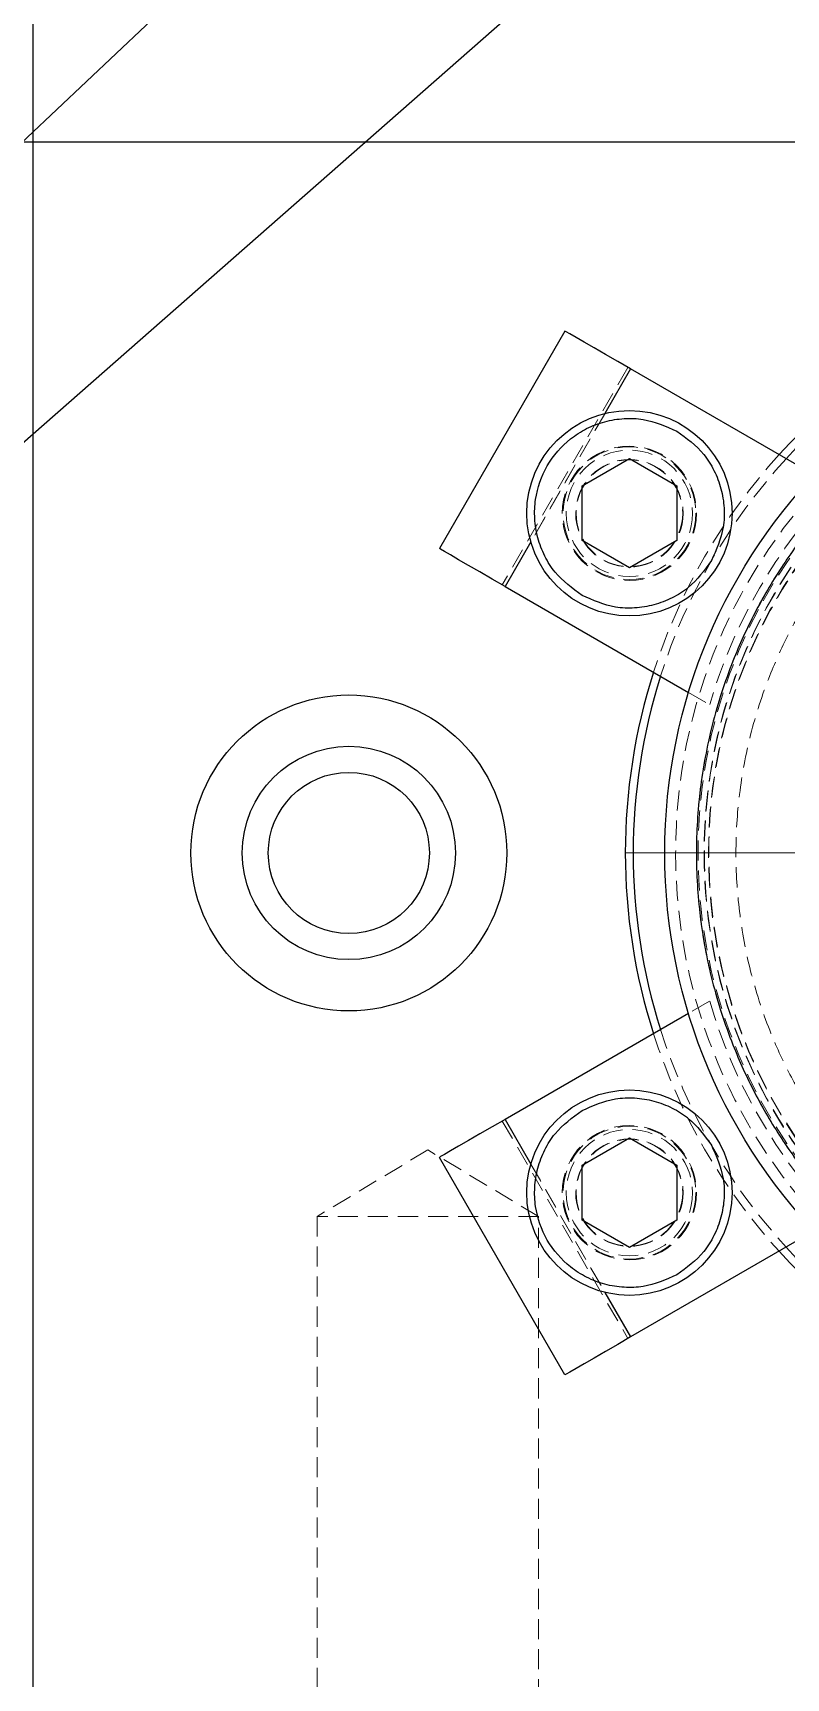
# Model space of a CAD drawing. Header units: millimetres. Extents: x 4 to 907, y 5 to 1495.
# Drawn here: x 150 to 197.6, y 572 to 676.1 of the extents above; entities that cross this region are included whole.
import ezdxf

# ---------------------------------------------------------------- set-up
doc = ezdxf.new("R2010")
doc.units = ezdxf.units.MM
doc.linetypes.add('HIDDEN', pattern=[1.905, 1.27, -0.635])
doc.dimstyles.new('SLDDIMSTYLE1', dxfattribs={"dimtxt": 0.18, "dimasz": 1.016, "dimexe": 0, "dimexo": 0.0625, "dimgap": 0, "dimtad": 0, "dimtih": 1, "dimtoh": 1, "dimdec": 0, "dimrnd": 1e-09, "dimzin": 0, "dimdsep": 46, "dimtxsty": 'Standard', "dimblk1": 'DOT', "dimblk2": 'DOT', "dimsah": 1, "dimcen": 0.09, "dimadec": 0, "dimazin": 0, "dimtfac": 1.016, "dimtdec": 0, "dimtofl": 0, "dimtmove": 0, "dimatfit": 3, "dimldrblk": 'DOT', "dimfxl": 1, "dimfrac": 2, "dimtolj": 1, "dimtzin": 0, "dimarcsym": 0})

# ---------------------------------------------------------------- blocks, each defined once
blk = doc.blocks.new('_Dot')
at = {"color": 0, "linetype": 'ByBlock', "lineweight": -2}
blk.add_line((-0.5, 0), (-1, 0), dxfattribs=at)
at = {"color": 0, "linetype": 'ByBlock', "const_width": 0.5}
blk.add_lwpolyline([(-0.25, 0, 1), (0.25, 0, 1)], format="xyb", close=True, dxfattribs=at)
blk = doc.blocks.new('SW_CENTERMARKSYMBOL_3')
at = {"color": 0, "linetype": 'Continuous', "lineweight": 0}
for p, q in [((0, 5), (0, 37.5)), ((0, 0), (0, 2.5)), ((-5, 0), (-37.5, 0)), ((0, 0), (-2.5, 0)), ((0, 0), (0, -2.5)), ((0, 0), (2.5, 0)), ((5, 0), (37.5, 0)), ((0, -5), (0, -37.5))]:
    blk.add_line(p, q, dxfattribs=at)

msp = doc.modelspace()

# ---------------------------------------------------------------- linework, layer by layer
at = {"color": 7, "linetype": 'Continuous', "lineweight": 25}
for p, q in [((149.958, 979.21), (149.958, 669.21)), ((74.958, 669.21), (149.958, 669.21)), ((149.958, 669.21), (677.958, 669.21)), ((149.958, 669.21), (149.958, 559.21)), ((183.639, 657.245), (175.689, 643.475)), ((199.414, 648.138), (187.796, 654.845)), ((184.718, 647.442), (187.718, 649.174)), ((187.718, 649.174), (190.718, 647.442)), ((184.718, 643.978), (184.718, 647.442)), ((190.718, 647.442), (190.718, 643.978)), ((187.718, 642.246), (184.718, 643.978)), ((190.718, 643.978), (187.718, 642.246)), ((179.846, 641.075), (191.464, 634.368)), ((191.464, 614.052), (179.846, 607.345)), ((184.718, 604.442), (187.718, 606.174)), ((187.718, 606.174), (190.718, 604.442)), ((183.639, 591.175), (175.689, 604.945)), ((184.718, 600.978), (184.718, 604.442)), ((190.718, 604.442), (190.718, 600.978)), ((187.718, 599.246), (184.718, 600.978)), ((190.718, 600.978), (187.718, 599.246)), ((199.414, 600.283), (187.796, 593.575))]:
    msp.add_line(p, q, dxfattribs=at)
at = {"color": 7, "linetype": 'HIDDEN', "lineweight": 18}
for p, q in [((187.623, 654.945), (179.673, 641.175)), ((179.846, 641.075), (187.796, 654.845)), ((186.167, 652.022), (181.476, 643.898)), ((191.464, 634.368), (192.799, 633.597)), ((192.799, 614.824), (191.464, 614.052)), ((179.673, 607.245), (187.623, 593.475)), ((187.796, 593.575), (179.846, 607.345)), ((174.958, 605.416), (167.958, 601.21)), ((181.958, 601.21), (174.958, 605.416)), ((181.476, 604.522), (186.167, 596.398)), ((181.958, 601.21), (167.958, 601.21)), ((167.958, 601.21), (167.958, 559.21)), ((181.958, 559.21), (181.958, 601.21))]:
    msp.add_line(p, q, dxfattribs=at)
at = {"color": 8, "linetype": 'Continuous', "lineweight": 25}
for p, q in [((187.796, 654.845), (186.167, 652.022)), ((181.476, 643.898), (179.846, 641.075)), ((179.846, 607.345), (181.476, 604.522)), ((186.167, 596.398), (187.796, 593.575))]:
    msp.add_line(p, q, dxfattribs=at)
at = {"color": 7, "linetype": 'Continuous', "lineweight": 25, "flags": 128}
for points in [[(187.796, 654.845), (186.985, 655.313), (186.206, 655.764), (185.487, 656.178), (184.857, 656.542), (184.34, 656.841), (183.956, 657.062), (183.719, 657.199), (183.639, 657.245)], [(179.846, 641.075), (179.035, 641.543), (178.256, 641.994), (177.537, 642.409), (176.907, 642.772), (176.39, 643.071), (176.006, 643.293), (175.769, 643.429), (175.689, 643.475)], [(179.846, 607.345), (179.035, 606.877), (178.256, 606.427), (177.537, 606.012), (176.907, 605.648), (176.39, 605.35), (176.006, 605.128), (175.769, 604.991), (175.689, 604.945)], [(187.796, 593.575), (186.985, 593.107), (186.206, 592.657), (185.487, 592.242), (184.857, 591.878), (184.34, 591.58), (183.956, 591.358), (183.719, 591.221), (183.639, 591.175)]]:
    msp.add_lwpolyline(points, dxfattribs=at)
at = {"color": 7, "linetype": 'Continuous', "lineweight": 25}
for centre, radius in [((224.958, 624.21), 35), ((187.718, 645.71), 6.5), ((169.958, 624.21), 10), ((169.958, 624.21), 6.75), ((169.958, 624.21), 5.1), ((187.718, 602.71), 6.5)]:
    msp.add_circle(centre, radius, dxfattribs=at)
at = {"color": 7, "linetype": 'HIDDEN', "lineweight": 18}
for centre, radius in [((224.958, 624.21), 34.312), ((224.958, 624.21), 33), ((224.958, 624.21), 32.896), ((224.958, 624.21), 32.512), ((224.958, 624.21), 32.5), ((224.958, 624.21), 32.494), ((224.958, 624.21), 32.232), ((224.958, 624.21), 32.212), ((187.718, 645.71), 4.25), ((187.718, 645.71), 4.2), ((187.718, 645.71), 4), ((187.718, 645.71), 3.4), ((187.718, 645.71), 3.375), ((187.718, 602.71), 4.25), ((187.718, 602.71), 4.2), ((187.718, 602.71), 4), ((187.718, 602.71), 3.4), ((187.718, 602.71), 3.375)]:
    msp.add_circle(centre, radius, dxfattribs=at)
at = {"color": 7, "linetype": 'Continuous', "lineweight": 25}
for radius, start, end in [(37.5, 42.23958, 137.76042), (37, 90, 137.5924), (37.5, 162.23958, 197.76042), (37, 162.4076, 197.5924), (37.5, 222.23958, 317.76042), (37, 222.4076, 317.5924)]:
    msp.add_arc((224.958, 624.21), radius, start, end, dxfattribs=at)
at = {"color": 7, "linetype": 'HIDDEN', "lineweight": 18}
for radius, start, end in [(37.5, 137.76042, 162.23958), (37, 137.5924, 162.4076), (33.5, 136.27197, 163.72803), (33.5, 196.27197, 223.72803), (37.5, 197.76042, 222.23958), (37, 197.5924, 222.4076)]:
    msp.add_arc((224.958, 624.21), radius, start, end, dxfattribs=at)
at = {"color": 7, "linetype": 'Continuous', "lineweight": 25}
for points, knots in [([(224.958, 657.21), (223.616, 657.163), (220.892, 657.067), (216.808, 656.274), (213.072, 655.075), (209.751, 653.562), (206.849, 651.866), (204.113, 649.87), (201.582, 647.586), (199.297, 645.055), (197.302, 642.319), (195.606, 639.416), (194.094, 636.096), (192.887, 632.36), (192.124, 628.276), (191.876, 624.21), (192.124, 620.144), (192.887, 616.06), (194.094, 612.325), (195.605, 609.004), (197.302, 606.101), (199.297, 603.366), (201.582, 600.835), (204.113, 598.55), (206.848, 596.555), (209.751, 594.859), (213.072, 593.345), (216.807, 592.146), (220.891, 591.354), (223.616, 591.257), (224.958, 591.21)], [0, 0, 0, 0, 0.0388137, 0.0788311, 0.1199758, 0.1521371, 0.1843035, 0.2171491, 0.2499999, 0.2828457, 0.3156966, 0.347858, 0.3800244, 0.4211643, 0.4611829, 0.5, 0.5388126, 0.5788312, 0.6199757, 0.6521371, 0.6843034, 0.7171492, 0.75, 0.7828457, 0.8156965, 0.8478579, 0.8800242, 0.9211644, 0.961184, 1, 1, 1, 1]), ([(184.718, 640.514), (184.105, 640.961), (183.161, 641.648), (182.325, 642.995), (181.881, 644.145), (181.687, 645.367), (181.757, 646.94), (182.397, 648.783), (183.673, 650.258), (184.999, 651.105), (186.155, 651.548), (187.373, 651.739), (188.958, 651.688), (190.025, 651.214), (190.718, 650.906)], [0, 0, 0, 0, 0.1197287, 0.18418, 0.2500001, 0.3158195, 0.3802711, 0.4999996, 0.6197277, 0.6841799, 0.7500004, 0.8158191, 0.8802722, 1, 1, 1, 1]), ([(190.718, 650.906), (191.332, 650.46), (192.276, 649.772), (193.112, 648.426), (193.557, 647.275), (193.747, 646.055), (193.696, 644.471), (193.223, 643.404), (192.915, 642.71)], [0, 0, 0, 0, 0.239457, 0.3683612, 0.5000001, 0.6316388, 0.7605433, 1, 1, 1, 1]), ([(192.915, 642.71), (192.468, 642.097), (191.78, 641.153), (190.434, 640.317), (189.283, 639.872), (188.063, 639.682), (186.479, 639.732), (185.412, 640.206), (184.718, 640.514)], [0, 0, 0, 0, 0.2394579, 0.3683611, 0.499999, 0.6316391, 0.760542, 1, 1, 1, 1]), ([(184.718, 607.906), (185.412, 608.214), (186.479, 608.688), (188.063, 608.739), (189.283, 608.549), (190.434, 608.103), (191.78, 607.268), (192.468, 606.324), (192.915, 605.71)], [0, 0, 0, 0, 0.2394576, 0.3683605, 0.5000004, 0.6316388, 0.7605421, 1, 1, 1, 1]), ([(190.718, 597.514), (190.025, 597.206), (188.958, 596.732), (187.373, 596.682), (186.155, 596.872), (184.999, 597.315), (183.673, 598.162), (182.397, 599.638), (181.757, 601.481), (181.687, 603.053), (181.881, 604.275), (182.325, 605.426), (183.161, 606.772), (184.105, 607.46), (184.718, 607.906)], [0, 0, 0, 0, 0.1197277, 0.1841808, 0.2499995, 0.31582, 0.3802717, 0.4999998, 0.6197283, 0.6841806, 0.75, 0.8158201, 0.8802714, 1, 1, 1, 1]), ([(192.915, 605.71), (193.223, 605.016), (193.696, 603.949), (193.747, 602.365), (193.557, 601.146), (193.112, 599.995), (192.276, 598.648), (191.332, 597.961), (190.718, 597.514)], [0, 0, 0, 0, 0.239457, 0.3683601, 0.5000005, 0.6316381, 0.7605437, 1, 1, 1, 1])]:
    msp.add_open_spline(points, degree=3, knots=knots, dxfattribs=at)
at = {"color": 7, "linetype": 'HIDDEN', "lineweight": 18}
msp.add_open_spline([(224.958, 593.716), (223.718, 593.76), (221.2, 593.849), (217.427, 594.581), (213.975, 595.689), (210.906, 597.088), (207.32, 599.181), (204.057, 601.832), (201.246, 604.948), (199.402, 607.476), (197.835, 610.159), (196.438, 613.227), (195.322, 616.679), (194.617, 620.453), (194.388, 624.21), (194.617, 627.967), (195.322, 631.741), (196.437, 635.193), (197.835, 638.262), (199.929, 641.847), (202.58, 645.111), (205.696, 647.921), (208.224, 649.766), (210.906, 651.333), (213.975, 652.731), (217.426, 653.839), (221.2, 654.572), (223.718, 654.66), (224.958, 654.704)], degree=3, knots=[0, 0, 0, 0, 0.0388205, 0.0788448, 0.1199967, 0.1521636, 0.1843357, 0.2499561, 0.2828073, 0.3156642, 0.3478309, 0.3800032, 0.4211503, 0.4611759, 0.5, 0.5388192, 0.5788448, 0.6199968, 0.6521635, 0.6843358, 0.7499559, 0.7828073, 0.8156643, 0.8478308, 0.8800033, 0.9211503, 0.961177, 1, 1, 1, 1], dxfattribs=at)

# ---------------------------------------------------------------- block references
at = {"color": 7, "linetype": 'Continuous', "lineweight": 0}
msp.add_blockref('SW_CENTERMARKSYMBOL_3', (224.958, 624.21), dxfattribs=at)

# ---------------------------------------------------------------- leaders
for points in [[(268.688, 755.087), (123.758, 627.68)], [(183.185, 701.203), (123.641, 645.006)]]:
    msp.add_leader(points, dimstyle='SLDDIMSTYLE1', dxfattribs=at)

doc.saveas('drawing.dxf')
